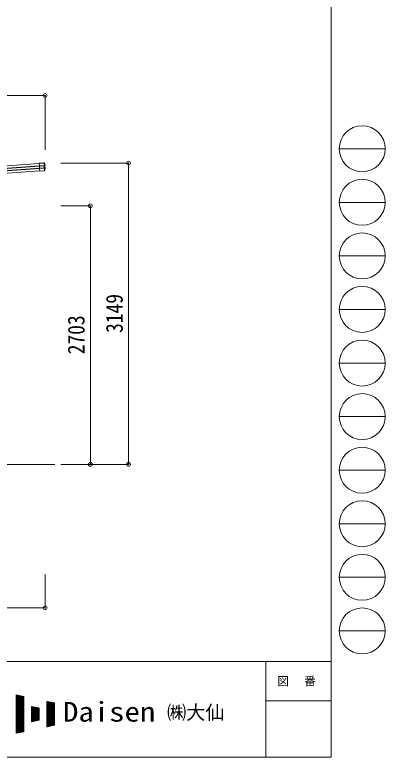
# Model space of a CAD drawing. Units: millimetres at full size, sheet at 1:40. Extents: x -11243 to 11243, y -7760 to 7760.
# Drawn here: x 7374 to 11243, y -7760 to 0 of the extents above; entities that cross this region are included whole.
import ezdxf
from ezdxf.enums import TextEntityAlignment as Align

# ---------------------------------------------------------------- set-up
doc = ezdxf.new("R2010")
doc.units = ezdxf.units.MM
doc.header["$LTSCALE"] = 40
doc.header["$PDMODE"] = 32
doc.header["$PDSIZE"] = 40
for name, color, linetype, lineweight in [('0-0_0', 7, 'Continuous', 9), ('0-3_ELV2', 4, 'Continuous', 9), ('0-6_OTH_LINE', 6, 'Continuous', 9), ('F-0_240', 7, 'Continuous', 9)]:
    doc.layers.add(name, color=color, linetype=linetype, lineweight=lineweight)
doc.styles.add('ＭＳ ゴシック', font='')
doc.styles.get('ＭＳ ゴシック').set_extended_font_data('MS Gothic')

msp = doc.modelspace()

# ---------------------------------------------------------------- linework, layer by layer
at = {"layer": '0-0_0'}
msp.add_line((6697.45, -4699.69), (7791.01, -4699.69), dxfattribs=at)
at = {"layer": '0-3_ELV2'}
for p, q in [((7628.82, -1551.6), (7643.27, -1550.59)), ((7628.84, -1551.81), (7628.82, -1551.6)), ((7628.92, -1553.01), (7628.84, -1551.81)), ((7677.64, -1549.61), (7628.92, -1553.01)), ((7644.27, -1550.51), (7644.37, -1550.27)), ((7680.23, -1547.76), (7644.37, -1550.27)), ((7686.58, -1576.06), (7677.64, -1549.61)), ((7678.79, -1548.3), (7680.23, -1547.76)), ((7680.49, -1549.38), (7689.51, -1575.96)), ((2730.75, -1896.51), (7628.99, -1553.99)), ((2732.56, -1922.41), (7630.8, -1579.89)), ((2732.66, -1923.8), (7630.9, -1581.28)), ((2734.28, -1947.03), (7632.52, -1604.51)), ((2734.38, -1948.44), (7632.62, -1605.92)), ((7630.8, -1579.96), (7686.58, -1576.06)), ((7686.69, -1577.64), (7630.92, -1581.54)), ((7630.99, -1582.68), (7630.92, -1581.54)), ((7630.99, -1582.68), (7679.94, -1579.26)), ((7631.03, -1583.17), (7630.99, -1582.68)), ((7632.37, -1602.36), (7631.03, -1583.17)), ((7632.37, -1602.36), (7681.32, -1598.94)), ((7632.41, -1602.85), (7632.37, -1602.36)), ((7681.35, -1599.43), (7632.41, -1602.85)), ((7632.49, -1604.03), (7632.41, -1602.85)), ((7632.49, -1604.03), (7688.43, -1600.12)), ((7632.61, -1605.78), (7632.49, -1604.03)), ((7688.55, -1601.87), (7632.61, -1605.78)), ((7634.53, -1633.24), (7632.61, -1605.78)), ((7679.3, -1630.11), (7688.55, -1601.87)), ((7679.94, -1579.26), (7679.97, -1579.74)), ((7681.32, -1598.94), (7681.35, -1599.43)), ((7691.36, -1601.56), (7681.98, -1629.99)), ((7688.23, -1577.71), (7682.52, -1579.29)), ((7688.23, -1577.71), (7682.52, -1579.29)), ((7684.5, -1579.43), (7682.97, -1579.61)), ((7683.34, -1579.09), (7684.87, -1578.91)), ((7683.9, -1599.03), (7689.95, -1599.83)), ((7684.3, -1598.66), (7685.84, -1598.63)), ((7685.84, -1598.63), (7684.5, -1579.43)), ((7686.28, -1599.09), (7684.74, -1599.12)), ((7684.87, -1578.91), (7690.62, -1577.37)), ((7692.4, -1599.84), (7686.28, -1599.09)), ((7686.58, -1576.06), (7686.69, -1577.64)), ((7688.3, -1577.69), (7688.23, -1577.71)), ((7688.43, -1600.12), (7688.55, -1601.87)), ((7690.62, -1577.37), (7688.61, -1577.61)), ((7690.28, -1599.87), (7692.4, -1599.84)), ((2736.19, -1974.32), (7634.43, -1631.8)), ((7634.53, -1633.24), (7679.3, -1630.11)), ((7634.6, -1634.21), (7634.53, -1633.24)), ((7679.37, -1631.08), (7634.6, -1634.21)), ((7679.37, -1631.08), (7679.3, -1630.11)), ((7681.41, -1632.28), (7680.51, -1631.07))]:
    msp.add_line(p, q, dxfattribs=at)
for points in [[(7628.84, -1551.81), (7677.56, -1548.41), (7677.64, -1549.61)], [(7677.56, -1548.41), (7677.83, -1548.39), (7678.08, -1548.37), (7678.31, -1548.35), (7678.5, -1548.33), (7678.65, -1548.32), (7678.75, -1548.31), (7678.79, -1548.3)], [(7680.49, -1549.38), (7680.43, -1549.34), (7680.34, -1549.31), (7680.22, -1549.29), (7680.07, -1549.29), (7679.88, -1549.29), (7679.67, -1549.29), (7679.43, -1549.31), (7679.17, -1549.34), (7678.89, -1549.38), (7678.59, -1549.43), (7678.28, -1549.48), (7677.97, -1549.54), (7677.64, -1549.61)], [(7680.23, -1547.76), (7680.66, -1547.78), (7681.07, -1547.92), (7681.43, -1548.15), (7681.72, -1548.46), (7681.93, -1548.84)], [(7681.93, -1548.84), (7681.74, -1548.91), (7680.96, -1549.2), (7680.49, -1549.38)], [(7630.92, -1581.54), (7630.8, -1579.96), (7628.92, -1553.01)], [(7681.32, -1598.94), (7679.97, -1579.74), (7631.03, -1583.17)], [(7682.51, -1579.3), (7682.35, -1579.4), (7682.25, -1579.58), (7682.22, -1579.82)], [(7682.52, -1579.29), (7682.52, -1579.29), (7682.52, -1579.29), (7682.52, -1579.29), (7682.52, -1579.29), (7682.52, -1579.29), (7682.52, -1579.29), (7682.51, -1579.29), (7682.51, -1579.29), (7682.51, -1579.29), (7682.51, -1579.3), (7682.51, -1579.3), (7682.51, -1579.3), (7682.51, -1579.3), (7682.51, -1579.3), (7682.51, -1579.3), (7682.51, -1579.3)], [(7683.89, -1599.03), (7683.72, -1598.95), (7683.59, -1598.78), (7683.54, -1598.56)], [(7683.89, -1599.03), (7683.89, -1599.03), (7683.89, -1599.03), (7683.89, -1599.03), (7683.89, -1599.03), (7683.89, -1599.03), (7683.89, -1599.03), (7683.89, -1599.03), (7683.89, -1599.03), (7683.9, -1599.03), (7683.9, -1599.03), (7683.9, -1599.03), (7683.9, -1599.03), (7683.9, -1599.03), (7683.9, -1599.03), (7683.9, -1599.03), (7683.9, -1599.03)], [(7686.58, -1576.06), (7687, -1576), (7687.4, -1575.95), (7687.8, -1575.92), (7688.17, -1575.9), (7688.51, -1575.89), (7688.81, -1575.91), (7689.07, -1575.93)], [(7688.23, -1577.71), (7688.08, -1577.67), (7687.91, -1577.65), (7687.7, -1577.63), (7687.47, -1577.62), (7687.22, -1577.62), (7686.96, -1577.63), (7686.69, -1577.64)], [(7688.3, -1577.69), (7688.46, -1577.63), (7688.62, -1577.54), (7688.76, -1577.42), (7688.88, -1577.27), (7688.98, -1577.11), (7689.06, -1576.93), (7689.12, -1576.74), (7689.14, -1576.54), (7689.15, -1576.33), (7689.12, -1576.13), (7689.07, -1575.93)], [(7688.43, -1600.12), (7688.69, -1600.09), (7688.96, -1600.06), (7689.21, -1600.03), (7689.44, -1599.98), (7689.64, -1599.94), (7689.81, -1599.89), (7689.95, -1599.83)], [(7691.01, -1601.67), (7690.77, -1601.74), (7690.47, -1601.8), (7690.14, -1601.85), (7689.77, -1601.88), (7689.38, -1601.89), (7688.97, -1601.89), (7688.55, -1601.87)], [(7689.07, -1575.93), (7689.29, -1575.92), (7689.43, -1575.93), (7689.51, -1575.96)], [(7689.51, -1575.96), (7689.67, -1575.94), (7690.31, -1575.86), (7691.53, -1575.71)], [(7689.95, -1599.83), (7690.03, -1599.84), (7690.22, -1599.89), (7690.41, -1599.97), (7690.58, -1600.08), (7690.73, -1600.23), (7690.86, -1600.4), (7690.96, -1600.59), (7691.04, -1600.8), (7691.08, -1601.02), (7691.09, -1601.24), (7691.07, -1601.46), (7691.01, -1601.67)], [(7690.03, -1599.84), (7690.16, -1599.86), (7690.24, -1599.86), (7690.28, -1599.87)], [(7691.53, -1575.71), (7691.58, -1575.94), (7691.59, -1576.17), (7691.56, -1576.41), (7691.48, -1576.63), (7691.37, -1576.83), (7691.22, -1577.02), (7691.05, -1577.17), (7690.85, -1577.29), (7690.62, -1577.37)], [(7691.36, -1601.56), (7691.29, -1601.6), (7691.17, -1601.64), (7691.01, -1601.67)], [(7693.48, -1601.53), (7693.31, -1601.53), (7692.64, -1601.54), (7691.36, -1601.56)], [(7692.4, -1599.84), (7692.6, -1599.88), (7692.8, -1599.95), (7692.98, -1600.06), (7693.14, -1600.19), (7693.28, -1600.34), (7693.39, -1600.52), (7693.47, -1600.71), (7693.52, -1600.91), (7693.54, -1601.12), (7693.53, -1601.32), (7693.48, -1601.53)], [(7678.22, -1631.31), (7634.61, -1634.36), (7634.6, -1634.21)], [(7681.41, -1632.28), (7679.63, -1632.41), (7679.22, -1631.3)], [(7679.3, -1630.11), (7679.61, -1630.14), (7679.91, -1630.17), (7680.2, -1630.19), (7680.48, -1630.2), (7680.74, -1630.21), (7680.98, -1630.2), (7681.2, -1630.19), (7681.4, -1630.18), (7681.57, -1630.15), (7681.72, -1630.12), (7681.83, -1630.08), (7681.92, -1630.04), (7681.98, -1629.99)], [(7680.51, -1631.07), (7680.48, -1631.05), (7680.4, -1631.04), (7680.26, -1631.04), (7680.08, -1631.04), (7679.87, -1631.05), (7679.62, -1631.06), (7679.37, -1631.08)], [(7682.87, -1631.21), (7682.75, -1631.46), (7682.59, -1631.68), (7682.4, -1631.87), (7682.18, -1632.03), (7681.94, -1632.16), (7681.68, -1632.24), (7681.41, -1632.28)], [(7681.98, -1629.99), (7682.12, -1630.19), (7682.7, -1630.98), (7682.87, -1631.21)]]:
    msp.add_lwpolyline(points, dxfattribs=at)
for centre, radius, start, end in [((7678.91, -1550), 1.7, 21.24384, 93.90244), ((7214.15, -1731.01), 502, 18.0204, 21.27757), ((7215.69, -1447.5), 502, 338.53316, 342.13183), ((7683.47, -1579.58), 0.5, 105.07473, 184.05239), ((7684.8, -1598.62), 0.5, 183.94761, 262.92527), ((7688.27, -1576.36), 1.3, 285.09292, 18.07159), ((7690.12, -1601.16), 1.3, 342.07517, 82.89229), ((7680.39, -1629.37), 1.7, 274.14537, 338.48025)]:
    msp.add_arc(centre, radius, start, end, dxfattribs=at)
for centre, major_axis, ratio, start_param, end_param in [((7643.27, -1550.58), (0.998, 0.07), 0.017595, 4.7122274, 6.2743886), ((7679.99, -1579.93), (3.49, 0.24), 0.19438, 0.7466997, 1.5707963), ((7680.02, -1580.42), (2.99, 0.21), 0.226777, 0.7278121, 1.5707963), ((7681.27, -1598.26), (2.99, 0.21), 0.226777, 4.712389, 5.5553732), ((7681.3, -1598.75), (3.49, 0.24), 0.19438, 4.712389, 5.5364856), ((7680.03, -1580.5), (2.95, 0.89), 0.009865, 0.0588492, 0.7255749), ((7679.9, -1580.02), (3.44, 0.92), 0.008567, 0.0594212, 0.7073573), ((7681.26, -1598.19), (3.04, -0.47), 0.009865, 5.5576105, 6.2243361), ((7681.2, -1598.68), (3.54, -0.43), 0.008567, 5.575828, 6.2237641), ((7685, -1579.39), (-0.497, -0.059), 0.99813, 4.8556519, 6.2342892), ((7686.34, -1598.59), (-0.501, -0.01), 0.99813, 0.0488961, 1.4275334), ((7678.23, -1631.37), (0.998, 0.07), 0.06113, 0.0179792, 1.5712474)]:
    msp.add_ellipse(centre, major_axis=major_axis, ratio=ratio, start_param=start_param, end_param=end_param, dxfattribs=at)
at = {"layer": '0-6_OTH_LINE'}
for p, q in [((7691.01, -843.86), (2626.47, -843.86)), ((7691.01, -843.86), (7691.01, -1410.48)), ((8562.01, -1550.32), (7855.36, -1550.32)), ((8562.01, -4699.69), (8562.01, -1550.32)), ((8163.01, -1996.91), (7855.36, -1996.91)), ((8163.01, -4699.69), (8163.01, -1996.91)), ((8163.01, -4699.69), (7855.36, -4699.69)), ((8562.01, -4699.69), (7855.36, -4699.69)), ((7691.01, -6199.69), (7691.01, -5849.69)), ((6634.95, -6199.69), (7691.01, -6199.69))]:
    msp.add_line(p, q, dxfattribs=at)
for p in [(7691.01, -843.86), (8562.01, -1550.32), (8163.01, -1996.91), (8163.01, -4699.69), (8562.01, -4699.69), (7691.01, -6199.69)]:
    msp.add_point(p, dxfattribs=at)
at = {"layer": 'F-0_240', "color": 5}
for p, q in [((10677.26, 7760), (10677.26, -7760)), ((-11242.74, -6760), (10677.26, -6760)), ((9997.25, -6760), (9997.25, -7760)), ((9997.25, -7170), (10677.26, -7170)), ((-11242.74, -7760), (10677.26, -7760))]:
    msp.add_line(p, q, dxfattribs=at)
at = {"layer": 'F-0_240', "color": 4}
for p, q in [((10762.74, -1400), (11242.74, -1400)), ((10762.74, -1960), (11242.74, -1960)), ((10762.74, -2520), (11242.74, -2520)), ((10762.74, -3080), (11242.74, -3080)), ((10762.74, -3640), (11242.74, -3640)), ((10762.74, -4200), (11242.74, -4200)), ((10762.74, -4760), (11242.74, -4760)), ((10762.74, -5320), (11242.74, -5320)), ((10762.74, -5880), (11242.74, -5880)), ((10762.74, -6440), (11242.74, -6440))]:
    msp.add_line(p, q, dxfattribs=at)
at = {"layer": 'F-0_240'}
for p, q in [((7388.19, -7110.13), (7468.19, -7126.8)), ((7388.19, -7110.13), (7388.19, -7510.13)), ((7388.19, -7113.9), (7406.26, -7113.9)), ((7388.19, -7117.9), (7425.46, -7117.9)), ((7388.19, -7121.9), (7444.66, -7121.9)), ((7388.19, -7125.9), (7463.86, -7125.9)), ((7388.19, -7129.9), (7468.19, -7129.9)), ((7388.19, -7133.9), (7468.19, -7133.9)), ((7388.19, -7137.9), (7468.19, -7137.9)), ((7390.57, -7509.64), (7390.57, -7110.63)), ((7394.57, -7508.81), (7394.57, -7111.46)), ((7398.57, -7507.97), (7398.57, -7112.29)), ((7402.57, -7507.14), (7402.57, -7113.13)), ((7406.57, -7506.31), (7406.57, -7113.96)), ((7410.57, -7505.47), (7410.57, -7114.79)), ((7414.57, -7504.64), (7414.57, -7115.63)), ((7418.57, -7503.81), (7418.57, -7116.46)), ((7422.57, -7502.97), (7422.57, -7117.29)), ((7426.57, -7502.14), (7426.57, -7118.13)), ((7430.57, -7501.31), (7430.57, -7118.96)), ((7434.57, -7500.47), (7434.57, -7119.79)), ((7438.57, -7499.64), (7438.57, -7120.63)), ((7442.57, -7498.81), (7442.57, -7121.46)), ((7446.57, -7497.97), (7446.57, -7122.29)), ((7450.57, -7497.14), (7450.57, -7123.13)), ((7454.57, -7496.31), (7454.57, -7123.96)), ((7458.57, -7495.47), (7458.57, -7124.79)), ((7462.57, -7494.64), (7462.57, -7125.63)), ((7466.57, -7493.81), (7466.57, -7126.46)), ((7468.19, -7126.8), (7468.19, -7493.47)), ((7388.19, -7141.9), (7468.19, -7141.9)), ((7388.19, -7145.9), (7468.19, -7145.9)), ((7388.19, -7149.9), (7468.19, -7149.9)), ((7388.19, -7153.9), (7468.19, -7153.9)), ((7388.19, -7157.9), (7468.19, -7157.9)), ((7388.19, -7161.9), (7468.19, -7161.9)), ((7388.19, -7165.9), (7468.19, -7165.9)), ((7388.19, -7169.9), (7468.19, -7169.9)), ((7388.19, -7173.9), (7468.19, -7173.9)), ((7388.19, -7177.9), (7468.19, -7177.9)), ((7388.19, -7181.9), (7468.19, -7181.9)), ((7388.19, -7185.9), (7468.19, -7185.9)), ((7388.19, -7189.9), (7468.19, -7189.9)), ((7388.19, -7193.9), (7468.19, -7193.9)), ((7388.19, -7197.9), (7468.19, -7197.9)), ((7388.19, -7201.9), (7468.19, -7201.9)), ((7388.19, -7205.9), (7468.19, -7205.9)), ((7388.19, -7209.9), (7468.19, -7209.9)), ((7388.19, -7213.9), (7468.19, -7213.9)), ((7708.19, -7176.8), (7788.19, -7193.47)), ((7708.19, -7176.8), (7708.19, -7443.47)), ((7708.19, -7177.9), (7713.46, -7177.9)), ((7708.19, -7181.9), (7732.66, -7181.9)), ((7708.19, -7185.9), (7751.86, -7185.9)), ((7708.19, -7189.9), (7771.06, -7189.9)), ((7708.19, -7193.9), (7788.19, -7193.9)), ((7708.19, -7197.9), (7788.19, -7197.9)), ((7708.19, -7201.9), (7788.19, -7201.9)), ((7708.19, -7205.9), (7788.19, -7205.9)), ((7708.19, -7209.9), (7788.19, -7209.9)), ((7708.19, -7213.9), (7788.19, -7213.9)), ((7710.57, -7442.97), (7710.57, -7177.29)), ((7714.57, -7442.14), (7714.57, -7178.13)), ((7718.57, -7441.31), (7718.57, -7178.96)), ((7722.57, -7440.47), (7722.57, -7179.79)), ((7726.57, -7439.64), (7726.57, -7180.63)), ((7730.57, -7438.81), (7730.57, -7181.46)), ((7734.57, -7437.97), (7734.57, -7182.29)), ((7738.57, -7437.14), (7738.57, -7183.13)), ((7742.57, -7436.31), (7742.57, -7183.96)), ((7746.57, -7435.47), (7746.57, -7184.79)), ((7750.57, -7434.64), (7750.57, -7185.63)), ((7754.57, -7433.81), (7754.57, -7186.46)), ((7758.57, -7432.97), (7758.57, -7187.29)), ((7762.57, -7432.14), (7762.57, -7188.13)), ((7766.57, -7431.31), (7766.57, -7188.96)), ((7770.57, -7430.47), (7770.57, -7189.79)), ((7774.57, -7429.64), (7774.57, -7190.63)), ((7778.57, -7428.81), (7778.57, -7191.46)), ((7782.57, -7427.97), (7782.57, -7192.29)), ((7786.57, -7427.14), (7786.57, -7193.13)), ((7788.19, -7193.47), (7788.19, -7426.8)), ((7388.19, -7217.9), (7468.19, -7217.9)), ((7388.19, -7221.9), (7468.19, -7221.9)), ((7388.19, -7225.9), (7468.19, -7225.9)), ((7388.19, -7229.9), (7468.19, -7229.9)), ((7388.19, -7233.9), (7468.19, -7233.9)), ((7388.19, -7237.9), (7468.19, -7237.9)), ((7388.19, -7241.9), (7468.19, -7241.9)), ((7388.19, -7245.9), (7468.19, -7245.9)), ((7388.19, -7249.9), (7468.19, -7249.9)), ((7388.19, -7253.9), (7468.19, -7253.9)), ((7388.19, -7257.9), (7468.19, -7257.9)), ((7388.19, -7261.9), (7468.19, -7261.9)), ((7388.19, -7265.9), (7468.19, -7265.9)), ((7388.19, -7269.9), (7468.19, -7269.9)), ((7388.19, -7273.9), (7468.19, -7273.9)), ((7388.19, -7277.9), (7468.19, -7277.9)), ((7388.19, -7281.9), (7468.19, -7281.9)), ((7388.19, -7285.9), (7468.19, -7285.9)), ((7388.19, -7289.9), (7468.19, -7289.9)), ((7388.19, -7293.9), (7468.19, -7293.9)), ((7548.19, -7230.13), (7628.19, -7246.8)), ((7548.19, -7230.13), (7548.19, -7390.13)), ((7548.19, -7233.9), (7566.26, -7233.9)), ((7548.19, -7237.9), (7585.46, -7237.9)), ((7548.19, -7241.9), (7604.66, -7241.9)), ((7548.19, -7245.9), (7623.86, -7245.9)), ((7548.19, -7249.9), (7628.19, -7249.9)), ((7548.19, -7253.9), (7628.19, -7253.9)), ((7548.19, -7257.9), (7628.19, -7257.9)), ((7548.19, -7261.9), (7628.19, -7261.9)), ((7548.19, -7265.9), (7628.19, -7265.9)), ((7548.19, -7269.9), (7628.19, -7269.9)), ((7548.19, -7273.9), (7628.19, -7273.9)), ((7548.19, -7277.9), (7628.19, -7277.9)), ((7548.19, -7281.9), (7628.19, -7281.9)), ((7548.19, -7285.9), (7628.19, -7285.9)), ((7548.19, -7289.9), (7628.19, -7289.9)), ((7548.19, -7293.9), (7628.19, -7293.9)), ((7550.57, -7389.64), (7550.57, -7230.63)), ((7554.57, -7388.81), (7554.57, -7231.46)), ((7558.57, -7387.97), (7558.57, -7232.29)), ((7562.57, -7387.14), (7562.57, -7233.13)), ((7566.57, -7386.31), (7566.57, -7233.96)), ((7570.57, -7385.47), (7570.57, -7234.79)), ((7574.57, -7384.64), (7574.57, -7235.63)), ((7578.57, -7383.81), (7578.57, -7236.46)), ((7582.57, -7382.97), (7582.57, -7237.29)), ((7586.57, -7382.14), (7586.57, -7238.13)), ((7590.57, -7381.31), (7590.57, -7238.96)), ((7594.57, -7380.47), (7594.57, -7239.79)), ((7598.57, -7379.64), (7598.57, -7240.63)), ((7602.57, -7378.81), (7602.57, -7241.46)), ((7606.57, -7377.97), (7606.57, -7242.29)), ((7610.57, -7377.14), (7610.57, -7243.13)), ((7614.57, -7376.31), (7614.57, -7243.96)), ((7618.57, -7375.47), (7618.57, -7244.79)), ((7622.57, -7374.64), (7622.57, -7245.63)), ((7626.57, -7373.81), (7626.57, -7246.46)), ((7628.19, -7246.8), (7628.19, -7373.47)), ((7708.19, -7217.9), (7788.19, -7217.9)), ((7708.19, -7221.9), (7788.19, -7221.9)), ((7708.19, -7225.9), (7788.19, -7225.9)), ((7708.19, -7229.9), (7788.19, -7229.9)), ((7708.19, -7233.9), (7788.19, -7233.9)), ((7708.19, -7237.9), (7788.19, -7237.9)), ((7708.19, -7241.9), (7788.19, -7241.9)), ((7708.19, -7245.9), (7788.19, -7245.9)), ((7708.19, -7249.9), (7788.19, -7249.9)), ((7708.19, -7253.9), (7788.19, -7253.9)), ((7708.19, -7257.9), (7788.19, -7257.9)), ((7708.19, -7261.9), (7788.19, -7261.9)), ((7708.19, -7265.9), (7788.19, -7265.9)), ((7708.19, -7269.9), (7788.19, -7269.9)), ((7708.19, -7273.9), (7788.19, -7273.9)), ((7708.19, -7277.9), (7788.19, -7277.9)), ((7708.19, -7281.9), (7788.19, -7281.9)), ((7708.19, -7285.9), (7788.19, -7285.9)), ((7708.19, -7289.9), (7788.19, -7289.9)), ((7708.19, -7293.9), (7788.19, -7293.9)), ((7388.19, -7297.9), (7468.19, -7297.9)), ((7388.19, -7301.9), (7468.19, -7301.9)), ((7388.19, -7305.9), (7468.19, -7305.9)), ((7388.19, -7309.9), (7468.19, -7309.9)), ((7388.19, -7313.9), (7468.19, -7313.9)), ((7388.19, -7317.9), (7468.19, -7317.9)), ((7388.19, -7321.9), (7468.19, -7321.9)), ((7388.19, -7325.9), (7468.19, -7325.9)), ((7388.19, -7329.9), (7468.19, -7329.9)), ((7388.19, -7333.9), (7468.19, -7333.9)), ((7388.19, -7337.9), (7468.19, -7337.9)), ((7388.19, -7341.9), (7468.19, -7341.9)), ((7388.19, -7345.9), (7468.19, -7345.9)), ((7388.19, -7349.9), (7468.19, -7349.9)), ((7388.19, -7353.9), (7468.19, -7353.9)), ((7388.19, -7357.9), (7468.19, -7357.9)), ((7388.19, -7361.9), (7468.19, -7361.9)), ((7388.19, -7365.9), (7468.19, -7365.9)), ((7388.19, -7369.9), (7468.19, -7369.9)), ((7548.19, -7297.9), (7628.19, -7297.9)), ((7548.19, -7301.9), (7628.19, -7301.9)), ((7548.19, -7305.9), (7628.19, -7305.9)), ((7548.19, -7309.9), (7628.19, -7309.9)), ((7548.19, -7313.9), (7628.19, -7313.9)), ((7548.19, -7317.9), (7628.19, -7317.9)), ((7548.19, -7321.9), (7628.19, -7321.9)), ((7548.19, -7325.9), (7628.19, -7325.9)), ((7548.19, -7329.9), (7628.19, -7329.9)), ((7548.19, -7333.9), (7628.19, -7333.9)), ((7548.19, -7337.9), (7628.19, -7337.9)), ((7548.19, -7341.9), (7628.19, -7341.9)), ((7548.19, -7345.9), (7628.19, -7345.9)), ((7548.19, -7349.9), (7628.19, -7349.9)), ((7548.19, -7353.9), (7628.19, -7353.9)), ((7548.19, -7357.9), (7628.19, -7357.9)), ((7548.19, -7361.9), (7628.19, -7361.9)), ((7548.19, -7365.9), (7628.19, -7365.9)), ((7548.19, -7369.9), (7628.19, -7369.9)), ((7708.19, -7297.9), (7788.19, -7297.9)), ((7708.19, -7301.9), (7788.19, -7301.9)), ((7708.19, -7305.9), (7788.19, -7305.9)), ((7708.19, -7309.9), (7788.19, -7309.9)), ((7708.19, -7313.9), (7788.19, -7313.9)), ((7708.19, -7317.9), (7788.19, -7317.9)), ((7708.19, -7321.9), (7788.19, -7321.9)), ((7708.19, -7325.9), (7788.19, -7325.9)), ((7708.19, -7329.9), (7788.19, -7329.9)), ((7708.19, -7333.9), (7788.19, -7333.9)), ((7708.19, -7337.9), (7788.19, -7337.9)), ((7708.19, -7341.9), (7788.19, -7341.9)), ((7708.19, -7345.9), (7788.19, -7345.9)), ((7708.19, -7349.9), (7788.19, -7349.9)), ((7708.19, -7353.9), (7788.19, -7353.9)), ((7708.19, -7357.9), (7788.19, -7357.9)), ((7708.19, -7361.9), (7788.19, -7361.9)), ((7708.19, -7365.9), (7788.19, -7365.9)), ((7708.19, -7369.9), (7788.19, -7369.9)), ((7388.19, -7373.9), (7468.19, -7373.9)), ((7388.19, -7377.9), (7468.19, -7377.9)), ((7388.19, -7381.9), (7468.19, -7381.9)), ((7388.19, -7385.9), (7468.19, -7385.9)), ((7388.19, -7389.9), (7468.19, -7389.9)), ((7388.19, -7393.9), (7468.19, -7393.9)), ((7388.19, -7397.9), (7468.19, -7397.9)), ((7388.19, -7401.9), (7468.19, -7401.9)), ((7388.19, -7405.9), (7468.19, -7405.9)), ((7388.19, -7409.9), (7468.19, -7409.9)), ((7388.19, -7413.9), (7468.19, -7413.9)), ((7388.19, -7417.9), (7468.19, -7417.9)), ((7388.19, -7421.9), (7468.19, -7421.9)), ((7388.19, -7425.9), (7468.19, -7425.9)), ((7388.19, -7429.9), (7468.19, -7429.9)), ((7388.19, -7433.9), (7468.19, -7433.9)), ((7388.19, -7437.9), (7468.19, -7437.9)), ((7388.19, -7441.9), (7468.19, -7441.9)), ((7388.19, -7445.9), (7468.19, -7445.9)), ((7548.19, -7390.13), (7628.19, -7373.47)), ((7548.19, -7373.9), (7626.13, -7373.9)), ((7548.19, -7377.9), (7606.93, -7377.9)), ((7548.19, -7381.9), (7587.73, -7381.9)), ((7548.19, -7385.9), (7568.53, -7385.9)), ((7548.19, -7389.9), (7549.33, -7389.9)), ((7708.19, -7373.9), (7788.19, -7373.9)), ((7708.19, -7377.9), (7788.19, -7377.9)), ((7708.19, -7381.9), (7788.19, -7381.9)), ((7708.19, -7385.9), (7788.19, -7385.9)), ((7708.19, -7389.9), (7788.19, -7389.9)), ((7708.19, -7393.9), (7788.19, -7393.9)), ((7708.19, -7397.9), (7788.19, -7397.9)), ((7708.19, -7401.9), (7788.19, -7401.9)), ((7708.19, -7405.9), (7788.19, -7405.9)), ((7708.19, -7409.9), (7788.19, -7409.9)), ((7708.19, -7413.9), (7788.19, -7413.9)), ((7708.19, -7417.9), (7788.19, -7417.9)), ((7708.19, -7421.9), (7788.19, -7421.9)), ((7708.19, -7425.9), (7788.19, -7425.9)), ((7788.19, -7426.8), (7708.19, -7443.47)), ((7708.19, -7429.9), (7773.33, -7429.9)), ((7708.19, -7433.9), (7754.13, -7433.9)), ((7708.19, -7437.9), (7734.93, -7437.9)), ((7708.19, -7441.9), (7715.73, -7441.9)), ((7388.19, -7449.9), (7468.19, -7449.9)), ((7388.19, -7453.9), (7468.19, -7453.9)), ((7388.19, -7457.9), (7468.19, -7457.9)), ((7388.19, -7461.9), (7468.19, -7461.9)), ((7388.19, -7465.9), (7468.19, -7465.9)), ((7388.19, -7469.9), (7468.19, -7469.9)), ((7388.19, -7473.9), (7468.19, -7473.9)), ((7388.19, -7477.9), (7468.19, -7477.9)), ((7388.19, -7481.9), (7468.19, -7481.9)), ((7388.19, -7485.9), (7468.19, -7485.9)), ((7388.19, -7489.9), (7468.19, -7489.9)), ((7468.19, -7493.47), (7388.19, -7510.13)), ((7388.19, -7493.9), (7466.13, -7493.9)), ((7388.19, -7497.9), (7446.93, -7497.9)), ((7388.19, -7501.9), (7427.73, -7501.9)), ((7388.19, -7505.9), (7408.53, -7505.9)), ((7388.19, -7509.9), (7389.33, -7509.9))]:
    msp.add_line(p, q, dxfattribs=at)
at = {"layer": 'F-0_240', "color": 4}
for centre in [(11002.74, -1400), (11002.74, -1960), (11002.74, -2520), (11002.74, -3080), (11002.74, -3640), (11002.74, -4200), (11002.74, -4760), (11002.74, -5320), (11002.74, -5880), (11002.74, -6440)]:
    msp.add_circle(centre, 240, dxfattribs=at)

# ---------------------------------------------------------------- texts
at = {"layer": '0-6_OTH_LINE', "color": 7, "style": 'ＭＳ ゴシック', "width": 0.85}
for s, p in [('3149', (8554.01, -3325)), ('2703', (8155.01, -3548.3))]:
    msp.add_text(s, height=176, rotation=90, dxfattribs=at).set_placement(p, align=Align.BOTTOM_LEFT)
at = {"layer": 'F-0_240', "style": 'ＭＳ ゴシック', "width": 1.15}
msp.add_text('Daisen', height=205.3, dxfattribs=at).set_placement((7877.34, -7450.13), align=Align.BOTTOM_LEFT)
at = {"layer": 'F-0_240', "style": 'ＭＳ ゴシック'}
msp.add_text('㈱大仙\u3000', height=146.6, dxfattribs=at).set_placement((8964.54, -7410.13), align=Align.BOTTOM_LEFT)
at = {"layer": 'F-0_240', "insert": (10117.25, -7020), "char_height": 87.98, "attachment_point": 7, "style": 'ＭＳ ゴシック'}
msp.add_mtext('\\T1.17;図\u3000番', dxfattribs=at)

doc.saveas('drawing.dxf')
